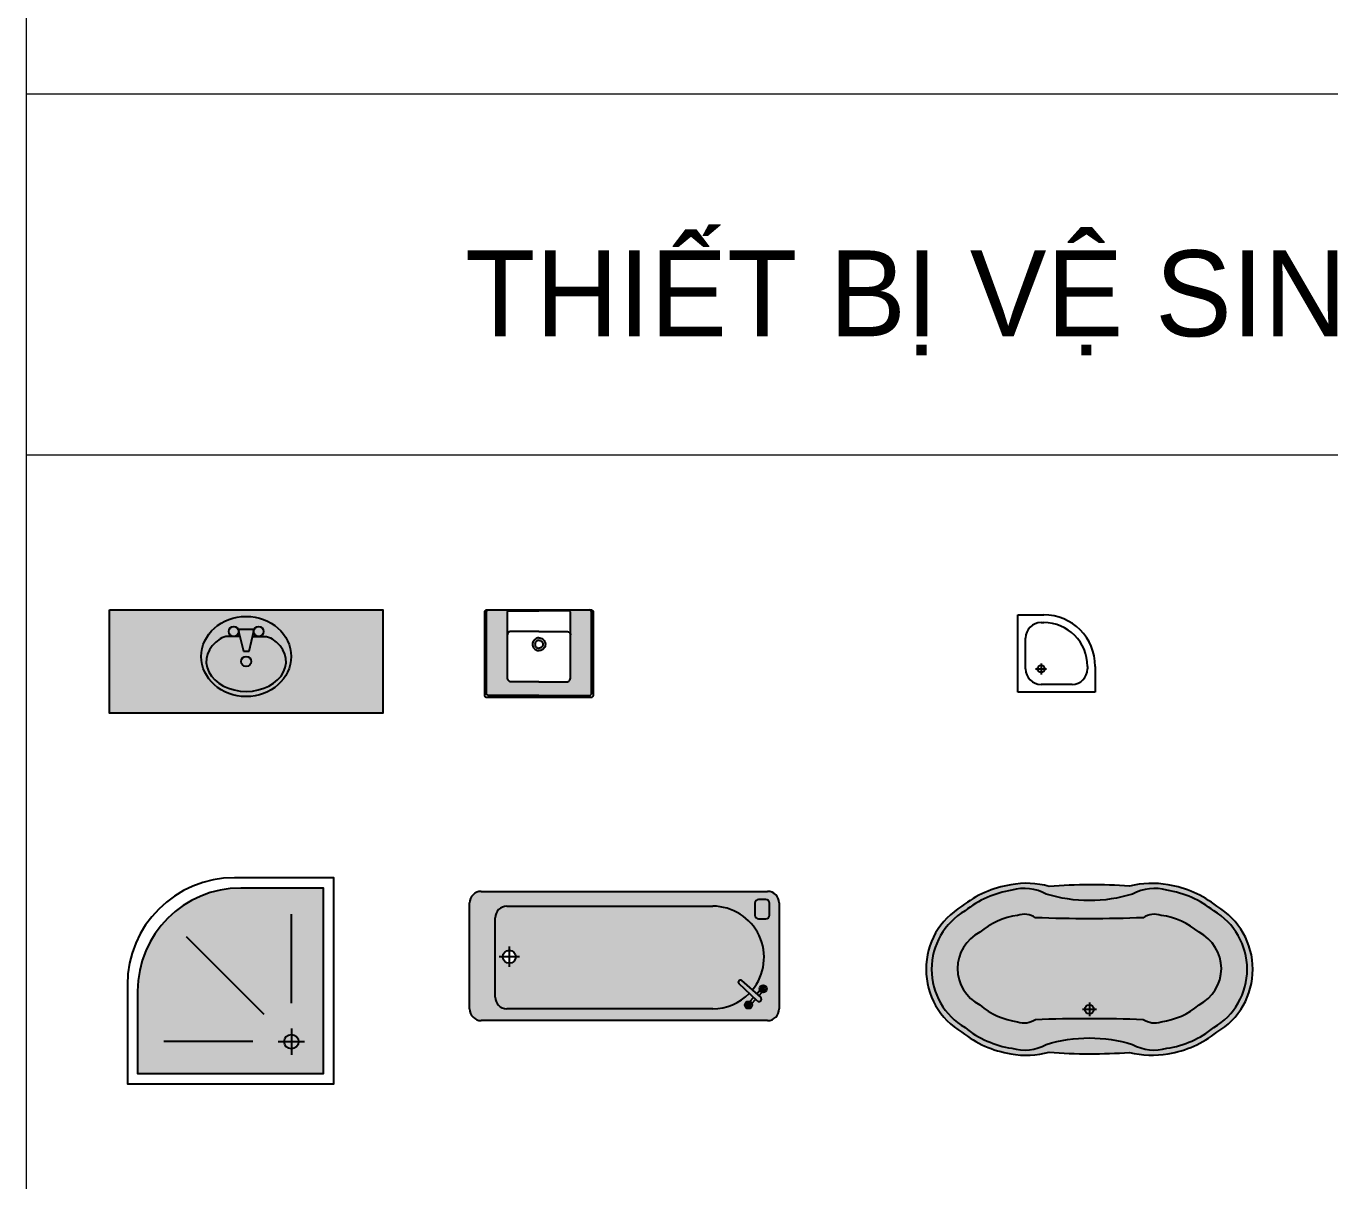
# Model space of a CAD drawing. Header units: millimetres. Extents: x 21129 to 2803301, y -510327 to 166837.
# Drawn here: x 320272 to 327854, y -259311 to -252591 of the extents above; entities that cross this region are included whole.
import ezdxf
from ezdxf.enums import TextEntityAlignment as Align

# ---------------------------------------------------------------- set-up
doc = ezdxf.new("R2010")
doc.units = ezdxf.units.MM
doc.layers.add('....03_TNT_A_THIN', color=251, linetype='Continuous', lineweight=13, transparency=0.5)
doc.layers.add('....12_TNT_F_FURNITURE', color=27, linetype='Continuous', transparency=0.5)
for name, color, linetype in [('....20_TNT_N_TEXT', 9, 'Continuous'), ('TNT-Funiture', 27, 'Continuous'), ('TNT-Hatch', 250, 'Continuous')]:
    doc.layers.add(name, color=color, linetype=linetype)
doc.styles.add('.TNT_A_TXT_3_NOTE', font='uromans.shx', dxfattribs={"width": 0.8})

# ---------------------------------------------------------------- blocks, each defined once
blk = doc.blocks.new('bc')
at = {"layer": 'TNT-Hatch'}
h = blk.add_hatch(color=253, dxfattribs=at)
edge = h.paths.add_edge_path()
edge.add_arc((1476.071214252224, 501.3207288201083), 423.5208912820085, 359.8250705989446, 419.5381482520512)
edge.add_arc((1313.470902987436, 394.7100053509348), 604.017663905456, 51.34218962607711, 81.03886661089494)
edge.add_arc((1312.513315287899, 488.2871957083698), 511.9671649495439, 79.30149833560374, 104.6189887707242)
edge.add_arc((960.4431468419789, -1980.944959102373), 2972.989021382515, 85.70108588534103, 94.7106555024213)
edge.add_arc((584.7055153570982, 520.2145677837252), 480.1684934085905, 74.0953192971122, 101.1279916011966)
edge.add_arc((586.1168153850012, 394.7100053512258), 604.0176639051773, 98.96113338909392, 128.6578103739298)
edge.add_arc((423.5057796417241, 501.3313082405366), 423.5063352589331, 120.4613267243088, 180.091104665973)
edge.add_arc((423.5165041205764, 498.7346350822481), 423.520891282182, 179.7398111715316, 239.5381482520264)
edge.add_arc((586.1168153850012, 605.3453585510724), 604.0176639051787, 231.3421896260702, 261.0388666109061)
edge.add_arc((584.7055153570982, 479.8407961185731), 480.1684934085958, 258.8720083988034, 285.9046807028878)
edge.add_arc((960.4431468419789, 2981.000323004671), 2972.989021382515, 265.2893444975787, 274.2989141146589)
edge.add_arc((1312.513315287899, 511.7681681939284), 511.9671649495407, 255.3810112292757, 280.6985016643962)
edge.add_arc((1313.470902987436, 605.3453585513635), 604.017663905461, 278.961133389105, 308.6578103739229)
edge.add_arc((1476.071214252224, 498.7346350821899), 423.5208912820056, 300.4618517479487, 360.1749293422831)
for points in [[(1899.590131635545, 500.0276817339472, 0.2666078219043626), (1690.781299496201, 866.3817163917993, 0.130306295696293), (1407.555370350106, 991.3551690042659, 0.1109199543251743), (1183.297892193223, 983.6797192903759, 0.0393319268660817), (716.2898261793889, 982.0016953735903, 0.1185023589600658), (492.0323480224906, 991.3551690042659, 0.1303062956963736), (208.8064188763528, 866.3817163917993, 0.2662185611579908), (-2.02326918952167e-05, 500.6579011016584, 0.2670063185635977), (208.8064188763528, 133.673647510499, 0.1303062956963736), (492.0323480224906, 8.70019489803235, 0.1185023589600658), (716.2898261793889, 18.05366852870793, 0.0393319268660817), (1183.297892193223, 16.37564461192233, 0.1109199543251743), (1407.555370350106, 8.70019489803235, 0.130306295696293), (1690.781299496201, 133.673647510499, 0.2666078216296915), (1899.590131636869, 500.0276817339472)], [(1717.440888406069, 504.0904384271125, 0.2762183899834432), (1587.906898775022, 715.2795395916328, 0.1458698386801755), (1367.600641493031, 813.2191611367452, 0.2403911981762867), (1263.163616661885, 799.7998957015225, -0.01840405120119274), (636.4241017106397, 799.7998957015516, 0.2403911981769117), (531.9870768795663, 813.2191611367161, 0.1458698386803983), (311.6808195976482, 715.279539591691, 0.276218389983201), (182.1468299665139, 504.0904384272289, 0.276218389983201), (311.6808195976482, 292.9013372627669, 0.1458698386803983), (531.9870768795663, 194.9617157177418, 0.2403911981769117), (636.4241017106397, 208.3809811529063, -0.01840405120119274), (1263.163616661885, 208.3809811529354, 0.2403911981762867), (1367.600641493031, 194.9617157177127, 0.1458698386801755), (1587.906898775022, 292.9013372628251, 0.2762183899834432), (1717.440888406069, 504.0904384273454)]]:
    blk.add_lwpolyline(points, format="xyb")
blk.add_lwpolyline([(1867.385858344423, 500.0276819511491, 0.0002887163779893894), (1867.455094853576, 500.5570114499424, 0.2675929175238741), (1672.957003616233, 839.6237533072417, 0.1323603936150514), (1400.76520010276, 960.0048004419368, 0.1963730308604865), (1200.982845923587, 937.4088628715544, -0.1506974173650823), (698.6048724490101, 937.4088628715544, 0.1963730308606951), (498.8225182698225, 960.0048004419368, 0.1323603936151518), (226.6307147563493, 839.6237533072417, 0.2675929175236912), (32.13262351902085, 500.5570114499424, 0.0002887163779893866), (32.20186002815899, 500.0276819511491, 0.0002887163779893866), (32.13262351902085, 499.4983524523559, 0.2675929175236912), (226.6307147563493, 160.4316105950566, 0.1323603936151518), (498.8225182698225, 40.05056346036145, 0.1963730308606951), (698.6048724490101, 62.64650103074382, -0.1506974173650823), (1200.982845923587, 62.64650103074382, 0.1963730308604865), (1400.76520010276, 40.05056346036145, 0.1323603936150514), (1672.957003616233, 160.4316105950566, 0.2675929175238741), (1867.455094853576, 499.4983524523559, 0.0002887163779893894)], format="xyb", close=True)
for points in [[(949.6748183762102, 307.2821393072372), (949.6748183762102, 226.778308742505)], [(909.0478959235043, 267.4390344035346), (991.0270659527741, 267.4390344035346)]]:
    blk.add_lwpolyline(points)
blk.add_circle((949.7938591862912, 266.839798976609), 26.68539325842697)
blk = doc.blocks.new('A$C03A2559D')
at = {"layer": 'TNT-Funiture'}
h = blk.add_hatch(color=253, dxfattribs=at)
h.paths.add_polyline_path([(509.9998814273276, 314.9997413513483), (509.9998814273276, 609.9746651420137), (509.4325281640631, 613.1091595905018), (508.3120344543131, 615.2486522882245), (506.5923075784813, 617.1700495636323), (504.2274455406005, 618.7779262646218), (502.0246982335811, 619.6666648262762), (498.1360446191975, 620.2333953715279), (23.58257229591254, 620.2333953715279), (20.24378644337412, 619.8187691849307), (17.54801461379975, 618.8071501497761), (15.05898683448322, 617.1104077828932), (13.20238871232141, 614.942204194027), (12.12881029822165, 612.6485450910986), (11.7187354877824, 609.9746651420137), (11.7187354877824, 314.9997413513483), (11.7187354877824, 20.024817560683), (12.12881029822165, 17.35093761153985), (13.20238871237962, 15.05727850861149), (15.05898683448322, 12.88907491974533), (17.54801461379975, 11.19233255286235), (20.24378644343233, 10.18071351770777), (23.58257229585433, 9.766087331110612), (498.1360446192557, 9.766087331110612), (502.0246982335811, 10.33281787636224), (504.2274455405422, 11.2215564379585), (506.5923075785395, 12.82943313906435), (508.3120344543131, 14.75083041441394), (509.4325281640631, 16.89032311213668), (509.9998814273276, 20.024817560683)])
h.paths.add_polyline_path([(115.7389445186709, 131.4770218209014), (111.8029887814773, 131.7546530687832), (106.7512582358322, 132.9680344191729), (101.770401399117, 135.2983887523878), (98.2830407001311, 137.8768708913121), (95.42650949384551, 140.9663332806667), (92.38300486211665, 146.0069293567212), (91.4532320186263, 152.4770218209014), (91.4532320186263, 314.9997413513483), (91.4532320186263, 477.5224608817371), (92.38300486211665, 483.9925533459173), (95.42650949378731, 489.0331494219135), (98.2830407001311, 492.1226118112681), (101.770401399117, 494.7010939502507), (106.751258235774, 497.0314482834656), (111.8029887814773, 498.2448296338553), (115.7389445187873, 498.5224608817371), (494.1868489870103, 498.5224608817371), (498.3382725483389, 498.420503195608), (502.4019466533209, 496.0989799738163), (504.4331757419859, 493.3686259774258), (505.1427389273304, 490.1224608817138), (505.1427389273304, 314.9997413513483), (505.1427389273304, 139.2787673074054), (503.8463918243651, 135.4161143691745), (500.2520358277252, 132.3017232421553), (496.5742285798187, 131.5356551295845), (494.1868489878252, 131.4770218209014)], flags=16)
h.paths.add_polyline_path([(372.0028942798963, 132.8592202247819), (375.3168222921668, 134.4476293256739), (378.2818348524743, 136.6251317518763), (380.4501897479058, 138.9568081944017), (382.3075956037501, 142.0010650324984), (383.060253717762, 143.9550530491397), (383.7141764273401, 148.2770218208898), (383.7141764273401, 314.9997413513483), (383.7141764273401, 481.7224608817487), (383.060253717762, 486.0444296534988), (382.3075956037501, 487.99841767014), (380.4501897479058, 491.0426745082368), (378.2818348524161, 493.3743509508204), (375.3168222921668, 495.5518533769646), (370.3766387529904, 497.9197480520234), (368.6746691748849, 498.0881593895028), (373.8831181989517, 496.6047643100028), (379.632975863351, 492.3820742674288), (382.9153143372387, 487.0023769264808), (383.7141764273401, 481.7224608816905), (383.7141764273401, 314.9997413513483), (383.7141764273401, 148.2770218208898), (382.9153143372387, 142.9971057762159), (379.6329758634092, 137.6174084351514), (373.8831181988353, 133.3947183925775)], flags=0)
h.paths.add_polyline_path([(316.2448119390756, 278.0233861644519), (310.052492486604, 277.4997782569844), (303.3110270739417, 278.101106858463), (298.4655679981224, 279.3176784384996), (293.056448527379, 281.5457418659935), (288.3528689278173, 284.3785583263962), (283.6704540230567, 288.2974708005786), (279.7947342013358, 292.7759009753354), (276.7525940950727, 297.6541976859444), (274.4826322646695, 302.9674925208092), (272.9174772162805, 309.4189441028284), (272.4998814273276, 314.9997413513483), (272.9174772162805, 320.5805385997519), (274.4826322646695, 327.0319901818293), (276.7525940951309, 332.3452850167523), (279.794734201394, 337.2235817273613), (283.6704540231149, 341.7020119020599), (288.3528689278173, 345.6209243761841), (293.0564485273208, 348.453740836645), (298.4655679981224, 350.6818042641971), (303.3110270738835, 351.8983758441755), (310.0524924865458, 352.4997044456541), (316.2448119390756, 351.9760965381865), (322.2471371282008, 350.4434252427891), (327.4628770739655, 348.185488036368), (331.9559986236272, 345.4000524954754), (336.1998583430541, 341.8290389496251), (340.4207290335908, 336.9273958295817), (343.4915455647279, 331.8686012210674), (345.6248202315182, 326.7092987808865), (346.9778122320422, 321.2353354209918), (347.4998814273276, 314.9997413513483), (346.9778122320422, 308.7641472816467), (345.6248202315765, 303.2901839218102), (343.4915455647279, 298.1308814815129), (340.4207290335326, 293.0720868729986), (336.1998583431123, 288.1704437531298), (331.9559986236854, 284.5994302071631), (327.4628770739655, 281.8139946662704), (322.2471371282008, 279.5560574598494)], flags=0)
h.paths.add_polyline_path([(310.5401234102319, 292.006087039772), (303.254290110548, 292.7062690905295), (295.4289352666237, 296.8365247619804), (291.1499298328999, 301.8209961573011), (289.1452137444867, 305.3001106450101), (287.3245258030365, 311.1489950196119), (286.9998814273276, 314.9997413512901), (287.3245258030365, 318.8504876830266), (289.1452137444867, 324.6993720576284), (291.1499298329582, 328.1784865453374), (295.4289352665655, 333.1629579405999), (303.2542901106062, 337.293213612109), (310.5401234102319, 337.9933956628665), (317.0268972964841, 337.1843365315581), (322.5326032390003, 334.2852510410594), (326.365656990034, 331.1602299031219), (328.9970775594702, 327.9653319324716), (332.2051077024662, 321.8974641250097), (332.9998814273276, 314.9997413513483), (332.2051077024662, 308.1020185776288), (328.9970775594702, 302.0341507702251), (326.3656569899758, 298.8392527995165), (322.5326032389421, 295.7142316615791), (317.0268972964259, 292.8151461710222)], flags=0)
for p, q in [((11.7187354877824, 609.9746651419555), (12.12881029822165, 612.6485450910404)), ((11.7187354877824, 314.9997413512901), (11.7187354877824, 609.9746651419555)), ((12.12881029822165, 612.6485450910404), (13.20238871232141, 614.942204194027)), ((13.20238871232141, 614.942204194027), (15.05898683448322, 617.1104077828932)), ((15.05898683448322, 617.1104077828932), (17.54801461379975, 618.8071501497761)), ((17.54801461379975, 618.8071501497761), (20.24378644343233, 619.8187691849307)), ((20.24378644343233, 619.8187691849307), (23.58257229585433, 620.2333953715279)), ((23.58257229585433, 620.2333953715279), (498.1360446192557, 620.2333953715279)), ((498.1360446192557, 620.2333953715279), (502.0246982335811, 619.666664826218)), ((502.0246982335811, 619.666664826218), (504.2274455406005, 618.7779262646218)), ((504.2274455406005, 618.7779262646218), (506.5923075785395, 617.1700495635741)), ((506.5923075785395, 617.1700495635741), (508.3120344543131, 615.2486522882245)), ((508.3120344543131, 615.2486522882245), (509.4325281640631, 613.1091595904436)), ((509.4325281640631, 613.1091595904436), (509.9998814273276, 609.9746651419555)), ((91.4532320186263, 477.5224608816789), (92.19180917169433, 482.6620629960671)), ((91.4532320186263, 314.9997413512901), (91.4532320186263, 477.5224608816789)), ((92.19180917169433, 482.6620629960671), (93.20580832252745, 485.3552652178332)), ((93.20580832252745, 485.3552652178332), (95.42650949378731, 489.0331494219135)), ((95.42650949378731, 489.0331494219135), (98.2830407001311, 492.1226118112681)), ((98.2830407001311, 492.1226118112681), (101.770401399117, 494.7010939501924)), ((101.770401399117, 494.7010939501924), (106.7512582358322, 497.0314482834656)), ((106.7512582358322, 497.0314482834656), (111.8029887814773, 498.2448296338553)), ((111.8029887814773, 498.2448296338553), (115.7389445186127, 498.5224608816789)), ((115.7389445186127, 498.5224608816789), (494.1868489875924, 498.5224608816789)), ((368.6746691748849, 498.0881593895028), (364.285606427351, 498.5224608816789)), ((372.0028942798963, 497.1402624778566), (368.6746691748849, 498.0881593895028)), ((375.3168222921668, 495.5518533769064), (372.0028942798963, 497.1402624778566)), ((378.2818348524161, 493.3743509508204), (375.3168222921668, 495.5518533769064)), ((380.4501897479058, 491.0426745081786), (378.2818348524161, 493.3743509508204)), ((382.3075956037501, 487.99841767014), (380.4501897479058, 491.0426745081786)), ((383.060253717762, 486.0444296534988), (382.3075956037501, 487.99841767014)), ((383.7141764273401, 481.7224608816905), (383.060253717762, 486.0444296534988)), ((383.7141764273401, 314.9997413512901), (383.7141764273401, 481.7224608816905)), ((494.1868489875924, 498.5224608816789), (496.5742285798187, 498.4638275729958)), ((496.5742285798187, 498.4638275729958), (498.3470438609947, 498.0945593746728)), ((498.3470438609947, 498.0945593746728), (499.8922136249021, 497.5327572294045)), ((499.8922136249021, 497.5327572294045), (501.5074172880268, 496.6100127585232)), ((501.5074172880268, 496.6100127585232), (502.9546697631595, 495.3560161395581)), ((502.9546697631595, 495.3560161395581), (504.1068662144826, 493.8072473655338)), ((504.1068662144826, 493.8072473655338), (504.7677127638599, 491.8381598734995)), ((504.7677127638599, 491.8381598734995), (505.1427389273304, 490.1224608817138)), ((505.1427389273304, 490.1224608817138), (505.1427389273304, 314.9997413512901)), ((11.7187354877824, 314.9997413512901), (11.7187354877824, 20.0248175606248)), ((91.4532320186263, 314.9997413512901), (91.4532320186263, 152.4770218209014)), ((272.9174772162805, 320.5805385998101), (272.4998814273276, 314.9997413512901)), ((272.9174772162805, 309.4189441028284), (272.4998814273276, 314.9997413512901)), ((274.4826322646695, 327.0319901818293), (272.9174772162805, 320.5805385998101)), ((274.4826322646695, 302.9674925208092), (272.9174772162805, 309.4189441028284)), ((276.7525940951309, 332.3452850166941), (274.4826322646695, 327.0319901818293)), ((279.794734201394, 337.2235817273613), (276.7525940951309, 332.3452850166941)), ((283.6704540231149, 341.7020119020599), (279.794734201394, 337.2235817273613)), ((288.3528689278755, 345.6209243762423), (283.6704540231149, 341.7020119020599)), ((287.3245258030365, 318.8504876830266), (286.9998814273276, 314.9997413512901)), ((287.3245258030365, 311.1489950196119), (286.9998814273276, 314.9997413512901)), ((289.1452137444867, 324.6993720576284), (287.3245258030365, 318.8504876830266)), ((289.1452137444867, 305.3001106450101), (287.3245258030365, 311.1489950196119)), ((293.0564485273208, 348.4537408365868), (288.3528689278755, 345.6209243762423)), ((291.1499298329582, 328.1784865453374), (289.1452137444867, 324.6993720576284)), ((291.1499298329582, 301.8209961572429), (289.1452137444867, 305.3001106450101)), ((294.1186149514397, 331.6366092993412), (291.1499298329582, 328.1784865453374)), ((298.4655679981224, 350.6818042641389), (293.0564485273208, 348.4537408365868)), ((297.1224162921426, 334.0567844507168), (294.1186149514397, 331.6366092993412)), ((301.5321244726656, 336.3842472412507), (297.1224162921426, 334.0567844507168)), ((303.3110270738835, 351.8983758441755), (298.4655679981224, 350.6818042641389)), ((305.0905043731909, 337.4696771976887), (301.5321244726656, 336.3842472412507)), ((310.0524924865458, 352.4997044456541), (303.3110270738835, 351.8983758441755)), ((310.5401234102319, 337.9933956628665), (305.0905043731909, 337.4696771976887)), ((316.2448119390756, 351.9760965381283), (310.0524924865458, 352.4997044456541)), ((315.1240712602739, 337.4216654113843), (310.5401234102319, 337.9933956628665)), ((318.8094302386744, 336.2457256716443), (315.1240712602739, 337.4216654113843)), ((322.2471371282008, 350.4434252427309), (316.2448119390756, 351.9760965381283)), ((322.5326032390003, 334.2852510410012), (318.8094302386744, 336.2457256716443)), ((327.4628770739073, 348.185488036368), (322.2471371282008, 350.4434252427309)), ((326.3656569899758, 331.1602299031219), (322.5326032390003, 334.2852510410012)), ((328.9970775594702, 327.9653319324134), (326.3656569899758, 331.1602299031219)), ((331.9559986236854, 345.4000524954754), (327.4628770739073, 348.185488036368)), ((331.4117460226989, 323.3980777669349), (328.9970775594702, 327.9653319324134)), ((331.4117460226989, 306.6014049357036), (328.9970775594702, 302.0341507701669)), ((332.3971754516242, 320.2305367391091), (331.4117460226989, 323.3980777669349)), ((332.3971754516242, 309.7689459634712), (331.4117460226989, 306.6014049357036)), ((336.1998583430541, 341.8290389495669), (331.9559986236854, 345.4000524954754)), ((332.9998814273276, 314.9997413512901), (332.3971754516242, 320.2305367391091)), ((332.9998814273276, 314.9997413512901), (332.3971754516242, 309.7689459634712)), ((340.4207290335326, 336.9273958295817), (336.1998583430541, 341.8290389495669)), ((343.4915455647279, 331.8686012211256), (340.4207290335326, 336.9273958295817)), ((345.6248202315765, 326.70929878077), (343.4915455647279, 331.8686012211256)), ((346.9778122320422, 321.2353354209918), (345.6248202315765, 326.70929878077)), ((346.9778122320422, 308.7641472815885), (345.6248202315765, 303.2901839218102)), ((347.4998814273276, 314.9997413512901), (346.9778122320422, 321.2353354209918)), ((347.4998814273276, 314.9997413512901), (346.9778122320422, 308.7641472815885)), ((383.7141764273401, 314.9997413512901), (383.7141764273401, 148.2770218208898)), ((505.1427389273304, 139.8770218208665), (505.1427389273304, 314.9997413512901)), ((276.7525940951309, 297.6541976858862), (274.4826322646695, 302.9674925208092)), ((279.794734201394, 292.7759009752772), (276.7525940951309, 297.6541976858862)), ((283.6704540231149, 288.2974708005204), (279.794734201394, 292.7759009752772)), ((288.3528689278755, 284.378558326338), (283.6704540231149, 288.2974708005204)), ((293.0564485273208, 281.5457418659935), (288.3528689278755, 284.378558326338)), ((294.1186149514397, 298.3628734032391), (291.1499298329582, 301.8209961572429)), ((298.4655679981224, 279.3176784384414), (293.0564485273208, 281.5457418659935)), ((297.1224162921426, 295.9426982519217), (294.1186149514397, 298.3628734032391)), ((301.5321244726656, 293.6152354613878), (297.1224162921426, 295.9426982519217)), ((303.3110270738835, 278.1011068584048), (298.4655679981224, 279.3176784384414)), ((305.0905043731909, 292.5298055048916), (301.5321244726656, 293.6152354613878)), ((310.0524924865458, 277.4997782569844), (303.3110270738835, 278.1011068584048)), ((310.5401234102319, 292.0060870397137), (305.0905043731909, 292.5298055048916)), ((316.2448119390756, 278.0233861644519), (310.0524924865458, 277.4997782569844)), ((315.1240712602739, 292.577817291196), (310.5401234102319, 292.0060870397137)), ((318.8094302386744, 293.753757030936), (315.1240712602739, 292.577817291196)), ((322.2471371282008, 279.5560574598494), (316.2448119390756, 278.0233861644519)), ((322.5326032390003, 295.7142316615791), (318.8094302386744, 293.753757030936)), ((327.4628770739073, 281.8139946662122), (322.2471371282008, 279.5560574598494)), ((326.3656569899758, 298.8392527995165), (322.5326032390003, 295.7142316615791)), ((328.9970775594702, 302.0341507701669), (326.3656569899758, 298.8392527995165)), ((331.9559986236854, 284.5994302071631), (327.4628770739073, 281.8139946662122)), ((336.1998583430541, 288.1704437530716), (331.9559986236854, 284.5994302071631)), ((340.4207290335326, 293.0720868729986), (336.1998583430541, 288.1704437530716)), ((343.4915455647279, 298.1308814815129), (340.4207290335326, 293.0720868729986)), ((345.6248202315765, 303.2901839218102), (343.4915455647279, 298.1308814815129)), ((91.4532320186263, 152.4770218209014), (92.19180917169433, 147.3374197065714)), ((92.19180917169433, 147.3374197065714), (93.20580832252745, 144.6442174847471)), ((93.20580832252745, 144.6442174847471), (95.42650949378731, 140.9663332806667)), ((95.42650949378731, 140.9663332806667), (98.2830407001311, 137.8768708913121)), ((98.2830407001311, 137.8768708913121), (101.770401399117, 135.2983887523878)), ((101.770401399117, 135.2983887523878), (106.7512582358322, 132.9680344191729)), ((106.7512582358322, 132.9680344191729), (111.8029887814773, 131.754653068725)), ((111.8029887814773, 131.754653068725), (115.7389445186127, 131.4770218209014)), ((115.7389445186127, 131.4770218209014), (494.1868489875924, 131.4770218209014)), ((368.6746691748849, 131.9113233131357), (364.285606427351, 131.4770218209014)), ((372.0028942798963, 132.8592202247237), (368.6746691748849, 131.9113233131357)), ((375.3168222921668, 134.4476293256739), (372.0028942798963, 132.8592202247237)), ((378.2818348524161, 136.6251317518181), (375.3168222921668, 134.4476293256739)), ((380.4501897479058, 138.9568081944017), (378.2818348524161, 136.6251317518181)), ((382.3075956037501, 142.0010650324402), (380.4501897479058, 138.9568081944017)), ((383.060253717762, 143.9550530491397), (382.3075956037501, 142.0010650324402)), ((383.7141764273401, 148.2770218208898), (383.060253717762, 143.9550530491397)), ((494.1868489875924, 131.4770218209014), (496.5742285798187, 131.5356551295845)), ((496.5742285798187, 131.5356551295845), (498.3470438609947, 131.9049233279075)), ((498.3470438609947, 131.9049233279075), (499.8922136249021, 132.4667254731758)), ((499.8922136249021, 132.4667254731758), (501.5074172880268, 133.3894699440571)), ((501.5074172880268, 133.3894699440571), (502.9546697631595, 134.6434665630804)), ((502.9546697631595, 134.6434665630804), (504.1068662144826, 136.1922353370464)), ((504.1068662144826, 136.1922353370464), (504.7677127638599, 138.1613228290807)), ((504.7677127638599, 138.1613228290807), (505.1427389273304, 139.8770218208665)), ((11.7187354877824, 20.0248175606248), (12.12881029822165, 17.35093761153985)), ((12.12881029822165, 17.35093761153985), (13.20238871232141, 15.05727850861149)), ((13.20238871232141, 15.05727850861149), (15.05898683448322, 12.88907491974533)), ((15.05898683448322, 12.88907491974533), (17.54801461379975, 11.19233255286235)), ((17.54801461379975, 11.19233255286235), (20.24378644343233, 10.18071351764956)), ((20.24378644343233, 10.18071351764956), (23.58257229585433, 9.766087331052404)), ((23.58257229585433, 9.766087331052404), (498.1360446192557, 9.766087331052404)), ((498.1360446192557, 9.766087331052404), (502.0246982335811, 10.33281787636224)), ((502.0246982335811, 10.33281787636224), (504.2274455406005, 11.2215564379585)), ((504.2274455406005, 11.2215564379585), (506.5923075785395, 12.82943313900614)), ((506.5923075785395, 12.82943313900614), (508.3120344543131, 14.75083041435573)), ((508.3120344543131, 14.75083041435573), (509.4325281640631, 16.89032311213668)), ((509.4325281640631, 16.89032311213668), (509.9998814273276, 20.0248175606248))]:
    blk.add_line(p, q, dxfattribs=at)
at = {"layer": 'TNT-Funiture', "color": 7}
blk.add_lwpolyline([(509.4461159465718, 7.365026290295646), (508.4952403170173, 5.437160412722733), (506.8085250480217, 3.40495642850874), (504.1785453869961, 1.534807212592568), (501.1893500052975, 0.4028573412215337), (497.8570251773344, -0.000258648709859699), (12.14277517731534, -0.000258648709859699), (8.106824201648124, 0.5966851278208196), (6.102265049412381, 1.39109147945419), (3.512863460404333, 3.113027480896562), (1.692152809293475, 5.152987515495624), (0.4679234883515164, 7.612763374811038), (-8.107267785817385e-05, 10.49974135129014), (-8.107267785817385e-05, 314.9997413512901), (-8.107267785817385e-05, 619.4997413512901), (0.4679234883515164, 622.3867193277692), (1.692152809293475, 624.8464951870847), (3.512863460404333, 626.8864552216837), (6.102265049412381, 628.6083912231843), (8.106824201648124, 629.4027975747595), (12.14277517731534, 629.9997413512901), (497.8570251773344, 629.9997413512901), (501.1893500052975, 629.596625361417), (504.1785453869961, 628.4646754899877), (506.8085250480217, 626.5945262741297), (508.4952403170173, 624.5623222898575), (509.4461159465718, 622.6344564123428), (509.9998814273276, 619.4997413512901), (509.9998814273276, 314.9997413512901), (509.9998814273276, 10.49974135129014)], close=True, dxfattribs=at)
blk = doc.blocks.new('A$C393117C2')
at = {"layer": 'TNT-Funiture'}
blk.add_hatch(color=253, dxfattribs=at).paths.add_polyline_path([(855.000976587995, 44.99981153500266), (855.0009765881114, 854.9998171486077), (495.0009740928654, 854.9998171486077, 0.4142135623730951), (45.00097097409889, 404.999814029783), (45.00097097409889, 44.99981153500266)])
for p, q in [((715.5009756211657, 352.5735823707655), (715.5009756211657, 740.2861903579906)), ((596.6548732070951, 303.3459149156697), (257.917703751591, 642.0830843707663)), ((715.5009756211657, 242.1890946326894), (715.5009756211657, 126.8105303709162)), ((547.4272057521157, 184.4998125018319), (159.7145977646578, 184.4998125018319)), ((657.81169349025, 184.4998125017737), (773.1902577520814, 184.4998125017737))]:
    blk.add_line(p, q, dxfattribs=at)
blk.add_lwpolyline([(900.0009768998716, -0.0001887768739834428), (900.0009768998716, 899.9998174604843), (468.0009739057859, 899.9998174604843, 0.4142135623730726), (0.0009706622222438455, 431.9998142168624), (0.0009706622222438455, -0.0001887768739834428), (900.0009768998716, -0.0001887768739834428), (900.0009768998716, -0.0001887768739834428)], format="xyb", dxfattribs=at)
blk.add_lwpolyline([(45.00097097409889, 404.999814029783), (45.00097097409889, 44.99981153500266), (855.000976587995, 44.99981153500266), (855.000976587995, 854.9998171486077), (495.0009740928654, 854.9998171486077, 0.414213562373095)], format="xyb", close=True, dxfattribs=at)
blk.add_circle((715.5009756211657, 184.4998125018319), 31.3806121794319, dxfattribs=at)
blk = doc.blocks.new('Bontam1')
for p, q in [((-652.5416283480898, -7.576549351883386), (-70.76002864225563, -7.576549351880885)), ((-716.5416283480921, -1641.757123911119), (-716.5416283480898, -71.57654935188339)), ((-226.2142707719721, -214.9247031509728), (-135.5897026767321, -109.426846705659)), ((-114.9668239198742, -128.1996460223011), (-211.5073806143943, -228.3122374886946)), ((-196.063274406392, -81.42371498797274), (-166.4833314099911, -108.3500398825749)), ((-167.8101404608905, -80.09690593707364), (-194.7364653554929, -109.6768489334743)), ((-153.6755831915644, -130.8269455946154), (-173.1033351037635, -113.142058236203)), ((-143.3407943259457, -118.5983176580689), (-162.3328051459226, -101.3100810376427)), ((-100.7034417234173, -157.4106713181518), (-123.371527207422, -136.7761408677316)), ((-6.760028642255634, -71.57654935188111), (-6.76002864225336, -1641.757123911119)), ((-111.4739716812584, -169.2426485167123), (-134.5777982574854, -148.2114673283054)), ((-107.3234454171899, -162.2026896717798), (-77.74350242078879, -189.129014566382)), ((-79.07031147168789, -160.8758806208805), (-105.9966363662903, -190.4558236172811)), ((-634.9575472183789, -1501.58227369243), (-634.9575472183789, -372.0153807329152)), ((-72.02729354602559, -372.0153807329152), (-72.02729354602559, -1501.58227369243)), ((-413.1074935716418, -1487.816822776946), (-301.5824843335321, -1487.816822776946)), ((-357.344988952587, -1432.054318157891), (-357.344988952587, -1543.579327396001)), ((-136.0272935460256, -1565.58227369243), (-570.9575472183789, -1565.58227369243)), ((-70.76002864225336, -1705.757123911119), (-652.5416283480921, -1705.757123911119))]:
    blk.add_line(p, q)
blk.add_lwpolyline([(-671.3965824359321, -80.79548078336393), (-671.3965824359321, -120.3084415249966, 0.4142135623730951), (-651.3965824359321, -140.3084415249966), (-585.3077447284342, -140.3084415249969, 0.4142135623730951), (-565.3077447284342, -120.3084415249969), (-565.3077447284342, -80.79548078336393, 0.4142135623730951), (-585.3077447284342, -60.79548078336393), (-651.3965824359321, -60.79548078336393, 0.4142135623730951)], format="xyb", close=True)
for centre, radius in [((-181.2733029081925, -94.8868774352743), 20), ((-181.2733029081925, -94.8868774352743), 12), ((-92.53347391899035, -175.6658521190814), 20), ((-92.53347391899035, -175.6658521190814), 12), ((-357.344988952587, -1487.816822776946), 35.76250461905497)]:
    blk.add_circle(centre, radius)
for centre, radius, start, end in [((-652.5416283480898, -71.57654935188339), 64, 90, 180), ((-70.76002864225563, -71.57654935188089), 63.9999999999999, 0, 90), ((-353.4924203822023, -372.0153807329152), 281.4651268361742, 50.52057576486212, 180), ((-125.1770429937052, -118.7020506901624), 13.94463662591046, 317.0708816607813, 138.3065570370969), ((-353.4924203822023, -372.0153807329152), 281.4651268361742, 0, 45.54104721053022), ((-218.8608256931844, -221.6184703198342), 9.943825895382544, 137.6887193489388, 317.6887193489388), ((-570.9575472183789, -1501.58227369243), 64, 180, 270), ((-136.0272935460256, -1501.58227369243), 64, 270, 0), ((-652.5416283480921, -1641.757123911119), 64, 180, 270), ((-70.76002864225336, -1641.757123911119), 64, 270, 0)]:
    blk.add_arc(centre, radius, start, end)
blk = doc.blocks.new('A$C196223A2')
at = {"layer": 'TNT-Funiture'}
h = blk.add_hatch(color=253, dxfattribs=at)
edge = h.paths.add_edge_path(flags=16)
edge.add_ellipse((216.439492183621, 137.0322250788449), major_axis=(-47.97332225606108, 47.97332225606107), ratio=0.9999999999993872, start_angle=45.00000000001762, end_angle=134.9999999999825, ccw=False)
edge.add_line((148.5949692170834, 137.0322250789031), (148.5949692170834, 598.0890310826944))
edge.add_ellipse((216.439492183621, 598.089031081181), major_axis=(-47.97332225603168, 47.97332225603167), ratio=0.999999999999755, start_angle=-45.00000000000699, end_angle=45.00000000000699, ccw=False)
edge.add_line((216.4394921846688, 665.9335540477769), (1413.860226743622, 665.9335540477769))
edge.add_ellipse((1413.860226741876, 367.5606280799839), major_axis=(210.9815192743076, 210.9815192743076), ratio=0.999999999999864, start_angle=275.5205757648675, end_angle=405.0000000000039, ccw=False)
edge.add_line((1644.160252463073, 177.8548002745956), (1580.387446789304, 232.6367945742095))
edge.add_ellipse((1573.29158053291, 224.8416231126175), major_axis=(7.453724439691724, 7.453724439691724), ratio=0.9999999999923389, start_angle=2.688719348922369, end_angle=182.6887193489224)
edge.add_line((1566.195714276168, 217.0464516513748), (1626.824619868887, 158.5807960133534))
edge.add_ellipse((1413.860226741876, 367.5606280799839), major_axis=(-210.981519274265, 210.981519274265), ratio=0.9999999999997565, start_angle=134.999999999993, end_angle=180.5410472105293, ccw=False)
edge.add_line((1413.86022674304, 69.18770211219089), (216.4394921831554, 69.18770211219089))
edge = h.paths.add_edge_path()
edge.add_ellipse((67.84424460551236, 67.84431175485952), major_axis=(47.97332225608987, 47.97332225608988), ratio=0.999999999999044, start_angle=134.9999999999726, end_angle=225.0000000000274, ccw=False)
edge.add_line((-0.0002783611416816711, 67.84431175590726), (-0.0002783611416816711, 684.5739227359882))
edge.add_ellipse((67.84424460551236, 684.5739227361046), major_axis=(-47.9733222560899, 47.9733222560899), ratio=0.999999999999902, start_angle=-45.000000000002785, end_angle=45.000000000002785, ccw=False)
edge.add_line((67.8442446050467, 752.4184457027004), (1732.346620424767, 752.4184457027586))
edge.add_ellipse((1732.346620424534, 684.5739227361046), major_axis=(47.97332225608987, 47.97332225608988), ratio=0.9999999999999022, start_angle=314.9999999999972, end_angle=405.0000000000028, ccw=False)
edge.add_line((1800.191143391188, 684.5739227361628), (1800.191143391188, 67.84431175555801))
edge.add_ellipse((1732.346620424534, 67.84431175485952), major_axis=(-47.9733222560899, 47.9733222560899), ratio=0.9999999999990442, start_angle=134.9999999999726, end_angle=225.0000000000274, ccw=False)
edge.add_line((1732.346620424767, -0.0002112117363139987), (67.84424460539594, -0.0002112117363139987))
h = blk.add_hatch(color=253, dxfattribs=at)
h.dxf.hatch_style = 1
edge = h.paths.add_edge_path()
edge.add_ellipse((216.439492183621, 137.0322250788449), major_axis=(-47.97332225606108, 47.97332225606107), ratio=0.9999999999993872, start_angle=45.00000000001762, end_angle=134.9999999999825, ccw=False)
edge.add_line((148.5949692170834, 137.0322250781464), (148.5949692170834, 598.0890310814721))
edge.add_ellipse((216.439492183621, 598.089031081181), major_axis=(-47.97332225603168, 47.97332225603167), ratio=0.999999999999755, start_angle=-45.00000000000699, end_angle=45.00000000000699, ccw=False)
edge.add_line((216.4394921847852, 665.9335540477769), (1413.860226738616, 665.9335540477769))
edge.add_ellipse((1413.860226741876, 367.5606280799839), major_axis=(210.9815192743076, 210.9815192743076), ratio=0.999999999999864, start_angle=275.5205757648675, end_angle=405.0000000000039, ccw=False)
edge.add_line((1644.160252463073, 177.8548002745956), (1580.387446789071, 232.6367945745005))
edge.add_ellipse((1573.29158053291, 224.8416231126175), major_axis=(7.453724439691724, 7.453724439691724), ratio=0.9999999999923389, start_angle=2.688719348922369, end_angle=182.6887193489224)
edge.add_line((1566.195714275818, 217.0464516517823), (1626.824619868887, 158.5807960133534))
edge.add_ellipse((1413.860226741876, 367.5606280799839), major_axis=(-210.981519274265, 210.981519274265), ratio=0.9999999999997565, start_angle=134.999999999993, end_angle=180.5410472105293, ccw=False)
edge.add_line((1413.86022674432, 69.1877021122491), (216.4394921860658, 69.18770211219089))
edge = h.paths.add_edge_path(flags=16)
edge.add_ellipse((231.0318429771578, 371.6446230308502), major_axis=(-26.80697123081322, 26.80697123081322), ratio=0.9999999999997339, start_angle=225.0000000000076, end_angle=314.9999999999924)
edge.add_ellipse((231.0318429771578, 371.6446230308502), major_axis=(-26.80697123086431, 26.80697123086431), ratio=0.9999999999989942, start_angle=-45.00000000002881, end_angle=45.00000000002881)
edge.add_ellipse((231.0318429771578, 371.6446230308502), major_axis=(-26.80697123087849, 26.80697123087849), ratio=0.9999999999994703, start_angle=45.00000000001516, end_angle=134.9999999998089)
edge.add_ellipse((231.0318429771578, 371.6446230308502), major_axis=(26.80697123085439, 26.80697123085438), ratio=0.9999999999981983, start_angle=225.0000000000516, end_angle=314.9999999999484)
at = {"layer": 'TNT-Funiture', "xscale": 1.060070671373978, "yscale": 1.060070671373978, "zscale": 1.060070671373978, "rotation": 270}
blk.add_blockref('Bontam1', (1808.22282114916, -7.166319312877022), dxfattribs=at)
blk = doc.blocks.new('lavabo8')
for p, q in [((0, 0), (0, 450.0000000043656)), ((0, 450.0000000043656), (150.0000000014552, 450.0000000043656)), ((135.0000000013097, 405.000000003929), (150.0000000014552, 405.000000003929)), ((45.00000000043656, 135.0000000013097), (45.00000000043656, 315.0000000030559)), ((135.0000000013097, 166.8198051550135), (135.0000000013097, 103.1801948476059)), ((103.1801948476059, 135.0000000013097), (166.8198051550135, 135.0000000013097)), ((405.000000003929, 150.0000000014552), (405.000000003929, 135.0000000013097)), ((450.0000000043656, 150.0000000014552), (450.0000000043656, 0)), ((450.0000000043656, 0), (0, 0)), ((315.0000000030559, 45.00000000043656), (135.0000000013097, 45.00000000043656))]:
    blk.add_line(p, q)
blk.add_circle((135.0000000013097, 135.0000000013097), 21.21320343580222)
for centre, radius, start, end in [((135.0000000013097, 315.0000000030559), 90.00000000087311, 90, 180), ((150.0000000014552, 150.0000000014552), 300.0000000029104, 0, 90), ((150.0000000014552, 150.0000000014552), 255.0000000024738, 0, 90), ((135.0000000013097, 135.0000000013097), 90.00000000087311, 180, 270), ((315.0000000030559, 135.0000000013097), 90.00000000087311, 270, 0)]:
    blk.add_arc(centre, radius, start, end)
blk = doc.blocks.new('*U491')
at = {"layer": 'TNT-Hatch'}
blk.add_hatch(color=253, dxfattribs=at).paths.add_polyline_path([(-2.734032618356697e-14, 0), (1588.629394720308, 0), (1588.629394720308, -600.0000000000291), (-2.734032618356697e-14, -600.0000000000291)])
for points in [[(-2.734032618356697e-14, 0), (1588.629394720308, 0), (1588.629394720308, -600.0000000000291), (-2.734032618356697e-14, -600.0000000000291)], [(750.771840217385, -111.3142857147031), (837.857554502938, -111.3142857146158), (837.8575545029344, -125.8285714289523), (808.8289830744252, -241.9428571430326), (779.8004116458978, -241.9428571430326), (750.7718402173996, -125.8285714290396)]]:
    blk.add_lwpolyline(points, close=True)
for points in [[(758.0289830745096, -154.8571428574796), (688.9860063889282, -154.8571428575378, 0.1400926357854152), (642.4083724901657, -168.2589659909147, -0.2867623138270167)], [(830.6004116458134, -154.8571428574796), (899.6433883313948, -154.8571428575378, -0.1400926357854152), (946.2210222301574, -168.2589659909147, 0.2867623138270167)]]:
    blk.add_lwpolyline(points, format="xyb")
for centre, radius in [((721.7432687888722, -125.8285714289523), 29.02857142851709), ((866.8861259314654, -125.8285714289523), 29.02857142853108), ((794.3146973601615, -300.0000000000582), 29.02857142852159)]:
    blk.add_circle(centre, radius)
blk.add_ellipse((794.3146973601615, -270.97142857156), major_axis=(261.2571428566553, -5.684341886080801e-14), ratio=0.8929982736140026)
blk.add_ellipse((794.3146973601615, -300.0000000000581), major_axis=(-232.2285714281316, -5.684341886080801e-14), ratio=0.750000000000533, start_param=5.425413126986747, end_param=10.28255014096221)

msp = doc.modelspace()

# ---------------------------------------------------------------- linework, layer by layer
at = {"layer": '....03_TNT_A_THIN'}
for p, q in [((320271.5926673589, -252985.0053137947), (368923.5926673589, -252985.0053137947)), ((320271.5926673594, -255085.0053137947), (368923.5926673594, -255085.0053137947))]:
    msp.add_line(p, q, dxfattribs=at)
msp.add_lwpolyline([(320271.5926673589, -266031.8713116063), (368923.5926673589, -266031.8713116063), (368923.5926673589, -239149.1393159832), (320271.5926673589, -239149.1393159832)], close=True, dxfattribs=at)

# ---------------------------------------------------------------- block references
at = {"layer": '....12_TNT_F_FURNITURE'}
for name, p in [('*U491', (320757.2913102047, -255988.1085186639)), ('lavabo8', (326039.5205415683, -256466.7907807818)), ('bc', (325505.6634775922, -258579.4773644193)), ('A$C196223A2', (322850.9260724341, -258378.2925964942))]:
    msp.add_blockref(name, p, dxfattribs=at)
at = {"layer": '....12_TNT_F_FURNITURE', "rotation": 90}
msp.add_blockref('A$C03A2559D', (323569.1369682169, -256498.1084000913), dxfattribs=at)
at = {"layer": '....12_TNT_F_FURNITURE', "xscale": 1.333333333333333, "yscale": 1.333333333333333, "zscale": 1.333333333333333}
msp.add_blockref('A$C393117C2', (320860.4907103321, -258746.5820149278), dxfattribs=at)

# ---------------------------------------------------------------- texts
at = {"layer": '....20_TNT_N_TEXT', "style": '.TNT_A_TXT_3_NOTE'}
msp.add_text('THIẾT BỊ VỆ SINH', height=500, dxfattribs=at).set_placement((325630.2779344926, -254395.7263924795), align=Align.CENTER)

doc.saveas('drawing.dxf')
